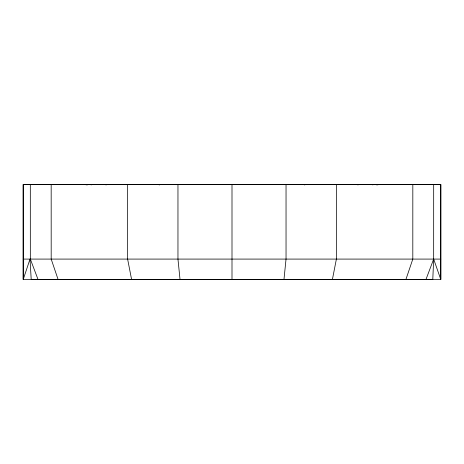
<?xml version="1.0" encoding="UTF-8"?>
<svg xmlns="http://www.w3.org/2000/svg" width="464" height="464" viewBox="0 0 464 464"><rect width="100%" height="100%" fill="white"/><g stroke="black" fill="none" stroke-linecap="round" stroke-linejoin="round"><path stroke-width="0.7" d="M433.683 184.498L433.666 259.086L440.8 279.525L440.8 184.498L23.2 184.498L23.2 279.525L440.8 279.525L440.8 184.492L23.2 184.492L23.2 279.525L30.015 259.086L31.21 279.525L87.969 279.606M286.039 184.498L286.039 259.086L283.968 279.525L249.934 279.56M412.827 184.498L412.809 259.086L405.89 279.525L376.031 279.606M425.952 279.525L433.666 259.086L432.79 279.525L392.643 279.606M304.419 184.945L305.77 184.463L336.4 184.498L336.388 259.086L332.398 279.525L315.155 279.606M357.692 184.892L359.774 184.463M372.424 184.852L374.512 184.463M376.751 184.962L379.54 184.463M177.874 184.498L286.126 184.498M214.066 279.56L180.032 279.525L177.961 259.086L177.961 184.498M23.217 259.086L440.783 259.086M65.691 279.606L398.309 279.606M148.845 279.606L131.602 279.525L127.612 259.086L127.6 184.498M84.46 184.463L87.249 184.962M89.488 184.463L91.576 184.852M104.226 184.463L106.308 184.892M158.23 184.463L159.581 184.945M38.048 279.525L30.334 259.086L30.317 184.498M58.11 279.525L51.191 259.086L51.173 184.498M232 184.463L232 279.606"/></g></svg>
